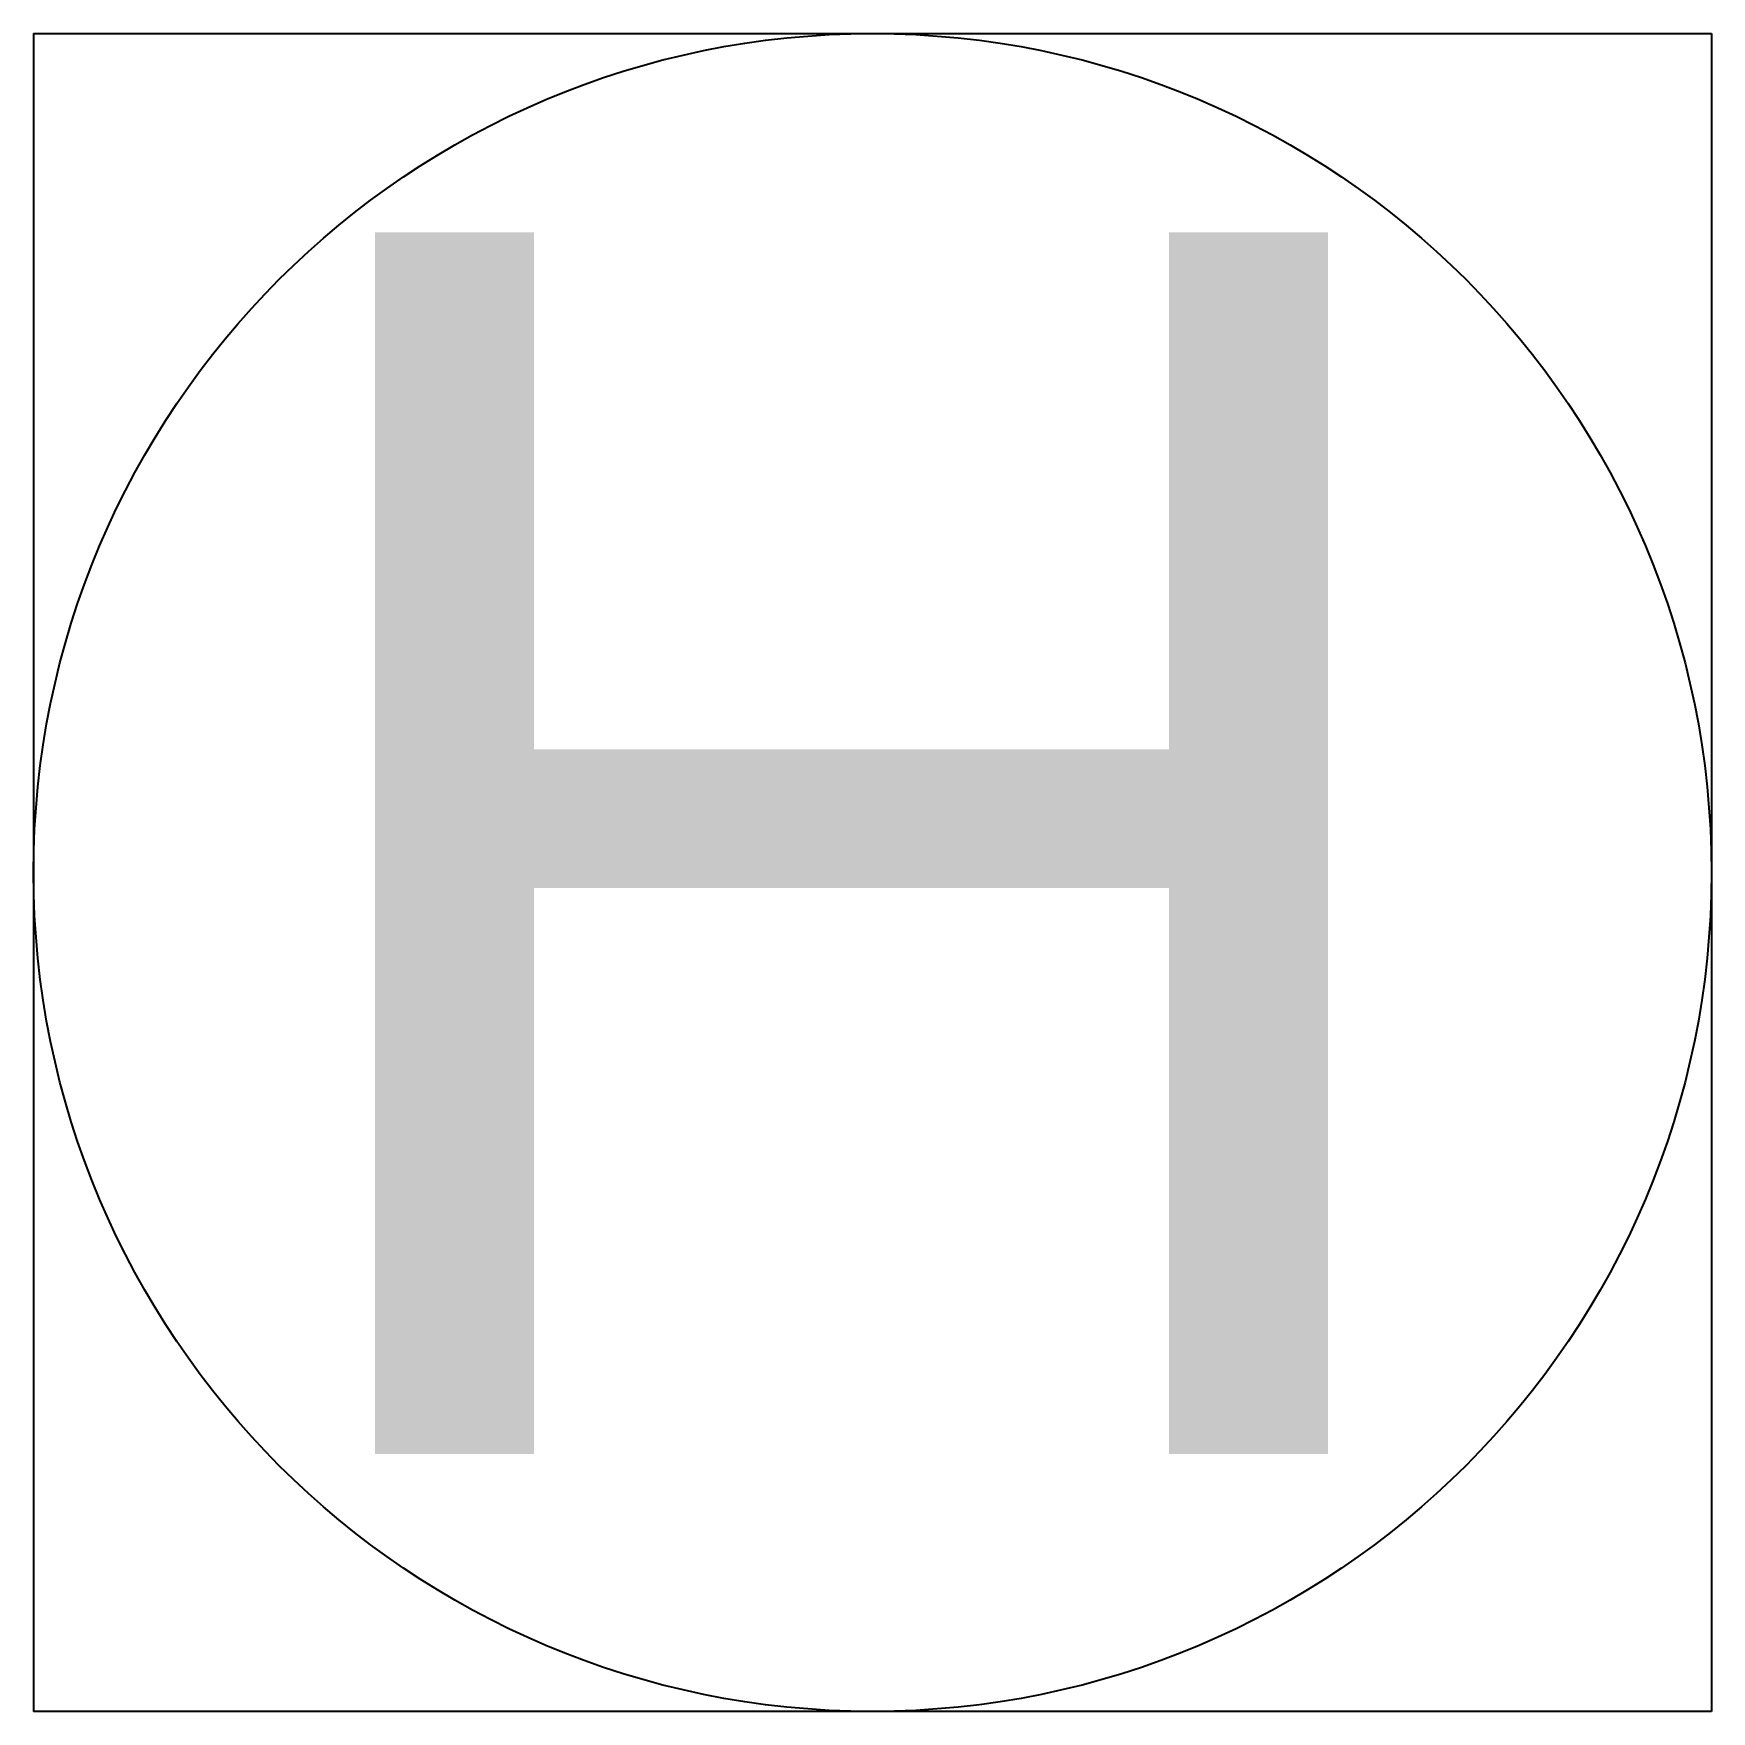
# Model space of a CAD drawing. Header units: millimetres. Extents: x -62 to 63, y -62 to 62.
import ezdxf

# ---------------------------------------------------------------- set-up
doc = ezdxf.new("R2010")
doc.units = ezdxf.units.MM
doc.header["$MEASUREMENT"] = 0
doc.styles.add('CT1-T(3-21)-Xref Tran$0$LHP', font='arial.ttf')

msp = doc.modelspace()

# ---------------------------------------------------------------- linework, layer by layer
for p, q in [((-62.5, 62.5), (-62.5, -62.5)), ((-62.5, 62.5), (62.5, 62.5)), ((62.5, 62.5), (62.5, -62.5)), ((62.5, -62.5), (-62.5, -62.5))]:
    msp.add_line(p, q)
msp.add_circle((0, 0), 62.5)

# ---------------------------------------------------------------- texts
at = {"color": 150, "style": 'CT1-T(3-21)-Xref Tran$0$LHP'}
msp.add_text('H', height=91, dxfattribs=at).set_placement((-47.49, -43.32))

doc.saveas('drawing.dxf')
